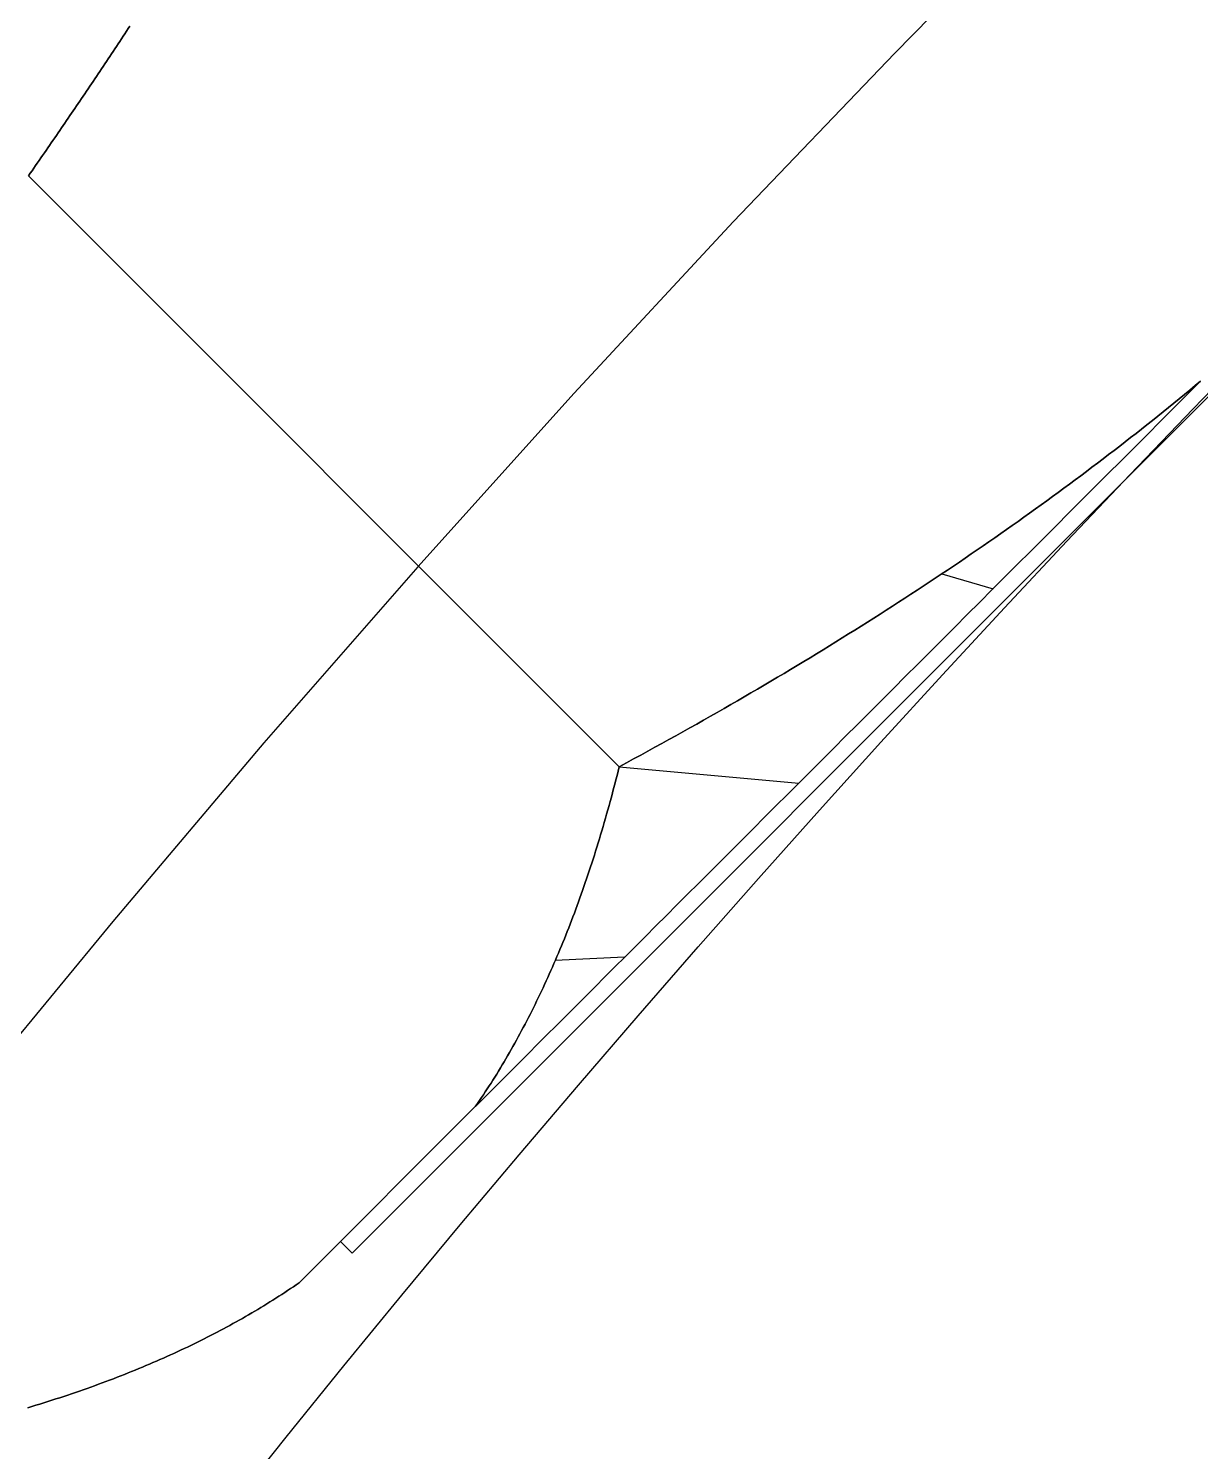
# Model space of a CAD drawing. Extents: x -89 to 228, y -109 to 52.
# Drawn here: x -38.637 to -34.904, y 30.371 to 34.904 of the extents above; entities that cross this region are included whole.
import ezdxf

# ---------------------------------------------------------------- set-up
doc = ezdxf.new("R2010")
doc.units = 0
doc.linetypes.add('DASHED', pattern=[19.05, 12.7, -6.35])
doc.layers.get('0').update_dxf_attribs({"linetype": 'CONTINUOUS'})

msp = doc.modelspace()

# ---------------------------------------------------------------- linework, layer by layer
at = {"color": 7, "linetype": 'CONTINUOUS'}
for p, q in [((-31.0029, 37.606), (-37.606, 31.0029)), ((-38.637, 34.4344, 5.1471), (-36.755, 32.5525, 5.1471)), ((-35.728, 33.1664, 5.1471), (-35.5643, 33.1193, 4.9127)), ((-36.755, 32.5525, -5.1471), (-36.1831, 32.5005, 4.5103)), ((-36.7382, 31.9454, 3.9544), (-36.959, 31.935, 4.1409)), ((-37.606, 31.0029), (-37.6434, 31.0402))]:
    msp.add_line(p, q, dxfattribs=at)
at = {"color": 7, "linetype": 'CONTINUOUS', "extrusion": (-0.612372, -0.612372, 0.5)}
for p, q in [((-38.637, 34.4344, 5.1471), (-36.755, 32.5525, 5.1471)), ((-37.2128, 31.4708, 3.2616), (-37.7746, 30.909, 1.8855))]:
    msp.add_line(p, q, dxfattribs=at)
at = {"color": 7, "linetype": 'CONTINUOUS', "extrusion": (-0.612372, -0.612372, -0.5)}
for p, q in [((-36.755, 32.5525, -5.1471), (-38.637, 34.4344, -5.1471)), ((-37.7746, 30.909, -1.8855), (-37.2128, 31.4708, -3.2616))]:
    msp.add_line(p, q, dxfattribs=at)
at = {"color": 7, "linetype": 'CONTINUOUS', "extrusion": (1.51e-14, 1.48e-14, -1)}
msp.add_line((-36.755, 32.5525, -5.1471), (-38.637, 34.4344, -5.1471), dxfattribs=at)
at = {"color": 7, "linetype": 'CONTINUOUS', "extrusion": (0.707107, -0.707107, 0)}
for p, q in [((-37.7746, 30.909, -1.8855), (-37.2128, 31.4708, -3.2616)), ((-37.2128, 31.4708, 3.2616), (-37.7746, 30.909, 1.8855))]:
    msp.add_line(p, q, dxfattribs=at)
at = {"color": 7}
for points in [[(-38.3137, 34.9111, -5.1471), (-38.3191, 34.903, -5.1471), (-38.3245, 34.8949, -5.1471), (-38.3299, 34.8868, -5.1471), (-38.3352, 34.8788, -5.1471), (-38.3406, 34.8707, -5.1471), (-38.346, 34.8626, -5.1471), (-38.3513, 34.8546, -5.1471), (-38.3567, 34.8465, -5.1471), (-38.362, 34.8385, -5.1471), (-38.3674, 34.8305, -5.1471), (-38.3727, 34.8225, -5.1471), (-38.3781, 34.8145, -5.1471), (-38.3834, 34.8065, -5.1471), (-38.3887, 34.7985, -5.1471), (-38.3941, 34.7906, -5.1471), (-38.3994, 34.7826, -5.1471), (-38.4047, 34.7747, -5.1471), (-38.41, 34.7667, -5.1471), (-38.4153, 34.7588, -5.1471), (-38.4206, 34.7509, -5.1471), (-38.4259, 34.743, -5.1471), (-38.4312, 34.7351, -5.1471), (-38.4365, 34.7273, -5.1471), (-38.4418, 34.7194, -5.1471), (-38.4471, 34.7115, -5.1471), (-38.4524, 34.7037, -5.1471), (-38.4576, 34.6959, -5.1471), (-38.4629, 34.6881, -5.1471), (-38.4682, 34.6803, -5.1471), (-38.4734, 34.6725, -5.1471), (-38.4787, 34.6647, -5.1471), (-38.484, 34.657, -5.1471), (-38.4892, 34.6492, -5.1471), (-38.4945, 34.6415, -5.1471), (-38.4997, 34.6337, -5.1471), (-38.505, 34.626, -5.1471), (-38.5103, 34.6182, -5.1471), (-38.5157, 34.6103, -5.1471), (-38.521, 34.6025, -5.1471), (-38.5264, 34.5947, -5.1471), (-38.5318, 34.5868, -5.1471), (-38.5371, 34.5789, -5.1471), (-38.5426, 34.571, -5.1471), (-38.548, 34.5631, -5.1471), (-38.5534, 34.5551, -5.1471), (-38.5589, 34.5472, -5.1471), (-38.5644, 34.5392, -5.1471), (-38.5699, 34.5312, -5.1471), (-38.5754, 34.5232, -5.1471), (-38.5809, 34.5152, -5.1471), (-38.5864, 34.5072, -5.1471), (-38.592, 34.4992, -5.1471), (-38.5976, 34.4911, -5.1471), (-38.6031, 34.4831, -5.1471), (-38.6088, 34.475, -5.1471), (-38.6144, 34.4669, -5.1471), (-38.62, 34.4588, -5.1471), (-38.6256, 34.4507, -5.1471), (-38.6313, 34.4426, -5.1471), (-38.637, 34.4344, -5.1471)], [(-38.637, 34.4344, 5.1471), (-38.6313, 34.4426, 5.1471), (-38.6256, 34.4507, 5.1471), (-38.62, 34.4588, 5.1471), (-38.6144, 34.4669, 5.1471), (-38.6088, 34.475, 5.1471), (-38.6031, 34.4831, 5.1471), (-38.5976, 34.4911, 5.1471), (-38.592, 34.4992, 5.1471), (-38.5864, 34.5072, 5.1471), (-38.5809, 34.5152, 5.1471), (-38.5754, 34.5232, 5.1471), (-38.5699, 34.5312, 5.1471), (-38.5644, 34.5392, 5.1471), (-38.5589, 34.5472, 5.1471), (-38.5534, 34.5551, 5.1471), (-38.548, 34.5631, 5.1471), (-38.5426, 34.571, 5.1471), (-38.5371, 34.5789, 5.1471), (-38.5318, 34.5868, 5.1471), (-38.5264, 34.5947, 5.1471), (-38.521, 34.6025, 5.1471), (-38.5157, 34.6103, 5.1471), (-38.5103, 34.6182, 5.1471), (-38.505, 34.626, 5.1471), (-38.4997, 34.6337, 5.1471), (-38.4945, 34.6415, 5.1471), (-38.4892, 34.6492, 5.1471), (-38.484, 34.657, 5.1471), (-38.4787, 34.6647, 5.1471), (-38.4734, 34.6725, 5.1471), (-38.4682, 34.6803, 5.1471), (-38.4629, 34.6881, 5.1471), (-38.4576, 34.6959, 5.1471), (-38.4524, 34.7037, 5.1471), (-38.4471, 34.7115, 5.1471), (-38.4418, 34.7194, 5.1471), (-38.4365, 34.7273, 5.1471), (-38.4312, 34.7351, 5.1471), (-38.4259, 34.743, 5.1471), (-38.4206, 34.7509, 5.1471), (-38.4153, 34.7588, 5.1471), (-38.41, 34.7667, 5.1471), (-38.4047, 34.7747, 5.1471), (-38.3994, 34.7826, 5.1471), (-38.3941, 34.7906, 5.1471), (-38.3887, 34.7985, 5.1471), (-38.3834, 34.8065, 5.1471), (-38.3781, 34.8145, 5.1471), (-38.3727, 34.8225, 5.1471), (-38.3674, 34.8305, 5.1471), (-38.362, 34.8385, 5.1471), (-38.3567, 34.8465, 5.1471), (-38.3513, 34.8546, 5.1471), (-38.346, 34.8626, 5.1471), (-38.3406, 34.8707, 5.1471), (-38.3352, 34.8788, 5.1471), (-38.3299, 34.8868, 5.1471), (-38.3245, 34.8949, 5.1471), (-38.3191, 34.903, 5.1471), (-38.3137, 34.9111, 5.1471)], [(-36.755, 32.5525, -5.1471), (-36.7322, 32.5648, -5.1471), (-36.7094, 32.5771, -5.1471), (-36.6868, 32.5895, -5.1471), (-36.6642, 32.6018, -5.1471), (-36.6417, 32.6142, -5.1471), (-36.6193, 32.6265, -5.1471), (-36.5969, 32.6389, -5.1471), (-36.5747, 32.6512, -5.1471), (-36.5526, 32.6636, -5.1471), (-36.5305, 32.6759, -5.1471), (-36.5085, 32.6883, -5.1471), (-36.4866, 32.7007, -5.1471), (-36.4648, 32.7131, -5.1471), (-36.4431, 32.7255, -5.1471), (-36.4214, 32.7378, -5.1471), (-36.3998, 32.7503, -5.1471), (-36.3783, 32.7627, -5.1471), (-36.3569, 32.7751, -5.1471), (-36.3356, 32.7875, -5.1471), (-36.3143, 32.7999, -5.1471), (-36.2932, 32.8124, -5.1471), (-36.2721, 32.8248, -5.1471), (-36.251, 32.8373, -5.1471), (-36.2301, 32.8498, -5.1471), (-36.2092, 32.8622, -5.1471), (-36.1884, 32.8747, -5.1471), (-36.1677, 32.8872, -5.1471), (-36.147, 32.8997, -5.1471), (-36.1264, 32.9123, -5.1471), (-36.1059, 32.9248, -5.1471), (-36.0855, 32.9373, -5.1471), (-36.0651, 32.9499, -5.1471), (-36.0448, 32.9625, -5.1471), (-36.0246, 32.9751, -5.1471), (-36.0045, 32.9877, -5.1471), (-35.9844, 33.0003, -5.1471), (-35.9644, 33.0129, -5.1471), (-35.9444, 33.0255, -5.1471), (-35.9245, 33.0382, -5.1471), (-35.9047, 33.0508, -5.1471), (-35.885, 33.0635, -5.1471), (-35.8653, 33.0762, -5.1471), (-35.8457, 33.0889, -5.1471), (-35.8261, 33.1017, -5.1471), (-35.8066, 33.1144, -5.1471), (-35.7872, 33.1272, -5.1471), (-35.7678, 33.1399, -5.1471), (-35.7485, 33.1527, -5.1471), (-35.7293, 33.1656, -5.1471), (-35.7101, 33.1784, -5.1471), (-35.691, 33.1912, -5.1471), (-35.6719, 33.2041, -5.1471), (-35.653, 33.217, -5.1471), (-35.634, 33.2299, -5.1471), (-35.6151, 33.2428, -5.1471), (-35.5963, 33.2558, -5.1471), (-35.5776, 33.2687, -5.1471), (-35.5589, 33.2817, -5.1471), (-35.5402, 33.2947, -5.1471), (-35.5216, 33.3078, -5.1471), (-35.5031, 33.3208, -5.1471), (-35.4846, 33.3339, -5.1471), (-35.4662, 33.347, -5.1471), (-35.4479, 33.3601, -5.1471), (-35.4296, 33.3732, -5.1471), (-35.4113, 33.3864, -5.1471), (-35.3931, 33.3996, -5.1471), (-35.375, 33.4128, -5.1471), (-35.3569, 33.426, -5.1471), (-35.3388, 33.4393, -5.1471), (-35.3208, 33.4526, -5.1471), (-35.3029, 33.4659, -5.1471), (-35.285, 33.4792, -5.1471), (-35.2672, 33.4926, -5.1471), (-35.2494, 33.506, -5.1471), (-35.2317, 33.5194, -5.1471), (-35.214, 33.5329, -5.1471), (-35.1963, 33.5463, -5.1471), (-35.1787, 33.5598, -5.1471), (-35.1612, 33.5734, -5.1471), (-35.1437, 33.5869, -5.1471), (-35.1263, 33.6005, -5.1471), (-35.1089, 33.6141, -5.1471), (-35.0915, 33.6278, -5.1471), (-35.0742, 33.6415, -5.1471), (-35.057, 33.6552, -5.1471), (-35.0397, 33.6689, -5.1471), (-35.0226, 33.6827, -5.1471), (-35.0054, 33.6965, -5.1471), (-34.9884, 33.7103, -5.1471), (-34.9713, 33.7242, -5.1471), (-34.9543, 33.7381, -5.1471), (-34.9374, 33.752, -5.1471), (-34.9205, 33.766, -5.1471), (-34.9036, 33.78, -5.1471)], [(-34.9036, 33.78, 5.1471), (-34.9205, 33.766, 5.1471), (-34.9374, 33.752, 5.1471), (-34.9543, 33.7381, 5.1471), (-34.9713, 33.7242, 5.1471), (-34.9884, 33.7103, 5.1471), (-35.0054, 33.6965, 5.1471), (-35.0226, 33.6827, 5.1471), (-35.0397, 33.6689, 5.1471), (-35.057, 33.6552, 5.1471), (-35.0742, 33.6415, 5.1471), (-35.0915, 33.6278, 5.1471), (-35.1089, 33.6141, 5.1471), (-35.1263, 33.6005, 5.1471), (-35.1437, 33.5869, 5.1471), (-35.1612, 33.5734, 5.1471), (-35.1787, 33.5598, 5.1471), (-35.1963, 33.5463, 5.1471), (-35.214, 33.5329, 5.1471), (-35.2317, 33.5194, 5.1471), (-35.2494, 33.506, 5.1471), (-35.2672, 33.4926, 5.1471), (-35.285, 33.4792, 5.1471), (-35.3029, 33.4659, 5.1471), (-35.3208, 33.4526, 5.1471), (-35.3388, 33.4393, 5.1471), (-35.3569, 33.426, 5.1471), (-35.375, 33.4128, 5.1471), (-35.3931, 33.3996, 5.1471), (-35.4113, 33.3864, 5.1471), (-35.4296, 33.3732, 5.1471), (-35.4479, 33.3601, 5.1471), (-35.4662, 33.347, 5.1471), (-35.4846, 33.3339, 5.1471), (-35.5031, 33.3208, 5.1471), (-35.5216, 33.3078, 5.1471), (-35.5402, 33.2947, 5.1471), (-35.5589, 33.2817, 5.1471), (-35.5776, 33.2687, 5.1471), (-35.5963, 33.2558, 5.1471), (-35.6151, 33.2428, 5.1471), (-35.634, 33.2299, 5.1471), (-35.653, 33.217, 5.1471), (-35.6719, 33.2041, 5.1471), (-35.691, 33.1912, 5.1471), (-35.7101, 33.1784, 5.1471), (-35.7293, 33.1656, 5.1471), (-35.7485, 33.1527, 5.1471), (-35.7678, 33.1399, 5.1471), (-35.7872, 33.1272, 5.1471), (-35.8066, 33.1144, 5.1471), (-35.8261, 33.1017, 5.1471), (-35.8457, 33.0889, 5.1471), (-35.8653, 33.0762, 5.1471), (-35.885, 33.0635, 5.1471), (-35.9047, 33.0508, 5.1471), (-35.9245, 33.0382, 5.1471), (-35.9444, 33.0255, 5.1471), (-35.9644, 33.0129, 5.1471), (-35.9844, 33.0003, 5.1471), (-36.0045, 32.9877, 5.1471), (-36.0246, 32.9751, 5.1471), (-36.0448, 32.9625, 5.1471), (-36.0651, 32.9499, 5.1471), (-36.0855, 32.9373, 5.1471), (-36.1059, 32.9248, 5.1471), (-36.1264, 32.9123, 5.1471), (-36.147, 32.8997, 5.1471), (-36.1677, 32.8872, 5.1471), (-36.1884, 32.8747, 5.1471), (-36.2092, 32.8622, 5.1471), (-36.2301, 32.8498, 5.1471), (-36.251, 32.8373, 5.1471), (-36.2721, 32.8248, 5.1471), (-36.2932, 32.8124, 5.1471), (-36.3143, 32.7999, 5.1471), (-36.3356, 32.7875, 5.1471), (-36.3569, 32.7751, 5.1471), (-36.3783, 32.7627, 5.1471), (-36.3998, 32.7503, 5.1471), (-36.4214, 32.7378, 5.1471), (-36.4431, 32.7255, 5.1471), (-36.4648, 32.7131, 5.1471), (-36.4866, 32.7007, 5.1471), (-36.5085, 32.6883, 5.1471), (-36.5305, 32.6759, 5.1471), (-36.5526, 32.6636, 5.1471), (-36.5747, 32.6512, 5.1471), (-36.5969, 32.6389, 5.1471), (-36.6193, 32.6265, 5.1471), (-36.6417, 32.6142, 5.1471), (-36.6642, 32.6018, 5.1471), (-36.6868, 32.5895, 5.1471), (-36.7094, 32.5771, 5.1471), (-36.7322, 32.5648, 5.1471), (-36.755, 32.5525, 5.1471)], [(-36.755, 32.5525, 5.1471), (-36.7586, 32.5384, 5.1255), (-36.7621, 32.5244, 5.104), (-36.7657, 32.5105, 5.0826), (-36.7693, 32.4967, 5.0612), (-36.773, 32.4829, 5.0399), (-36.7766, 32.4692, 5.0186), (-36.7803, 32.4555, 4.9973), (-36.784, 32.4419, 4.9762), (-36.7877, 32.4284, 4.955), (-36.7915, 32.4149, 4.934), (-36.7953, 32.4015, 4.9129), (-36.7991, 32.3882, 4.8919), (-36.8029, 32.3749, 4.871), (-36.8068, 32.3617, 4.8501), (-36.8107, 32.3486, 4.8292), (-36.8146, 32.3355, 4.8084), (-36.8185, 32.3225, 4.7877), (-36.8225, 32.3095, 4.7669), (-36.8264, 32.2967, 4.7463), (-36.8305, 32.2838, 4.7256), (-36.8345, 32.271, 4.7051), (-36.8386, 32.2583, 4.6845), (-36.8426, 32.2457, 4.664), (-36.8468, 32.2331, 4.6435), (-36.8509, 32.2205, 4.6231), (-36.8551, 32.2081, 4.6027), (-36.8593, 32.1956, 4.5824), (-36.8635, 32.1833, 4.5621), (-36.8677, 32.171, 4.5418), (-36.872, 32.1587, 4.5216), (-36.8763, 32.1465, 4.5014), (-36.8806, 32.1344, 4.4812), (-36.885, 32.1223, 4.4611), (-36.8894, 32.1103, 4.441), (-36.8938, 32.0983, 4.4209), (-36.8982, 32.0864, 4.4009), (-36.9027, 32.0746, 4.3809), (-36.9072, 32.0628, 4.361), (-36.9117, 32.051, 4.3411), (-36.9162, 32.0393, 4.3212), (-36.9208, 32.0277, 4.3013), (-36.9254, 32.0161, 4.2815), (-36.93, 32.0046, 4.2617), (-36.9347, 31.9931, 4.2419), (-36.9394, 31.9816, 4.2222), (-36.9441, 31.9703, 4.2024), (-36.9488, 31.9589, 4.1828), (-36.9536, 31.9477, 4.1631), (-36.9584, 31.9364, 4.1435), (-36.9632, 31.9253, 4.1239), (-36.9681, 31.9141, 4.1043), (-36.973, 31.9031, 4.0848), (-36.9779, 31.892, 4.0652), (-36.9828, 31.8811, 4.0457), (-36.9878, 31.8701, 4.0263), (-36.9928, 31.8593, 4.0068), (-36.9979, 31.8484, 3.9874), (-37.0029, 31.8377, 3.968), (-37.008, 31.8269, 3.9486), (-37.0132, 31.8163, 3.9293), (-37.0183, 31.8056, 3.9099), (-37.0235, 31.795, 3.8906), (-37.0287, 31.7845, 3.8713), (-37.034, 31.774, 3.852), (-37.0392, 31.7636, 3.8328), (-37.0445, 31.7532, 3.8135), (-37.0499, 31.7428, 3.7943), (-37.0553, 31.7325, 3.7751), (-37.0607, 31.7222, 3.7559), (-37.0661, 31.712, 3.7367), (-37.0716, 31.7019, 3.7176), (-37.0771, 31.6917, 3.6984), (-37.0826, 31.6817, 3.6793), (-37.0882, 31.6716, 3.6602), (-37.0938, 31.6616, 3.6411), (-37.0994, 31.6517, 3.6221), (-37.1051, 31.6418, 3.603), (-37.1108, 31.6319, 3.5839), (-37.1165, 31.6221, 3.5649), (-37.1222, 31.6123, 3.5459), (-37.128, 31.6026, 3.5269), (-37.1339, 31.5929, 3.5078), (-37.1397, 31.5833, 3.4889), (-37.1456, 31.5737, 3.4699), (-37.1516, 31.5641, 3.4509), (-37.1575, 31.5546, 3.4319), (-37.1635, 31.5451, 3.413), (-37.1696, 31.5357, 3.394), (-37.1756, 31.5263, 3.3751), (-37.1818, 31.5169, 3.3562), (-37.1879, 31.5076, 3.3372), (-37.1941, 31.4984, 3.3183), (-37.2003, 31.4891, 3.2994), (-37.2065, 31.4799, 3.2805), (-37.2128, 31.4708, 3.2616)], [(-37.2128, 31.4708, -3.2616), (-37.2065, 31.4799, -3.2805), (-37.2003, 31.4891, -3.2994), (-37.1941, 31.4984, -3.3183), (-37.1879, 31.5076, -3.3372), (-37.1818, 31.5169, -3.3562), (-37.1756, 31.5263, -3.3751), (-37.1696, 31.5357, -3.394), (-37.1635, 31.5451, -3.413), (-37.1575, 31.5546, -3.4319), (-37.1516, 31.5641, -3.4509), (-37.1456, 31.5737, -3.4699), (-37.1397, 31.5833, -3.4889), (-37.1339, 31.5929, -3.5078), (-37.128, 31.6026, -3.5269), (-37.1222, 31.6123, -3.5459), (-37.1165, 31.6221, -3.5649), (-37.1108, 31.6319, -3.5839), (-37.1051, 31.6418, -3.603), (-37.0994, 31.6517, -3.6221), (-37.0938, 31.6616, -3.6411), (-37.0882, 31.6716, -3.6602), (-37.0826, 31.6817, -3.6793), (-37.0771, 31.6917, -3.6984), (-37.0716, 31.7019, -3.7176), (-37.0661, 31.712, -3.7367), (-37.0607, 31.7222, -3.7559), (-37.0553, 31.7325, -3.7751), (-37.0499, 31.7428, -3.7943), (-37.0445, 31.7532, -3.8135), (-37.0392, 31.7636, -3.8328), (-37.034, 31.774, -3.852), (-37.0287, 31.7845, -3.8713), (-37.0235, 31.795, -3.8906), (-37.0183, 31.8056, -3.9099), (-37.0132, 31.8163, -3.9293), (-37.008, 31.8269, -3.9486), (-37.0029, 31.8377, -3.968), (-36.9979, 31.8484, -3.9874), (-36.9928, 31.8593, -4.0068), (-36.9878, 31.8701, -4.0263), (-36.9828, 31.8811, -4.0457), (-36.9779, 31.892, -4.0652), (-36.973, 31.9031, -4.0848), (-36.9681, 31.9141, -4.1043), (-36.9632, 31.9253, -4.1239), (-36.9584, 31.9364, -4.1435), (-36.9536, 31.9477, -4.1631), (-36.9488, 31.9589, -4.1828), (-36.9441, 31.9703, -4.2024), (-36.9394, 31.9816, -4.2222), (-36.9347, 31.9931, -4.2419), (-36.93, 32.0046, -4.2617), (-36.9254, 32.0161, -4.2815), (-36.9208, 32.0277, -4.3013), (-36.9162, 32.0393, -4.3212), (-36.9117, 32.051, -4.3411), (-36.9072, 32.0628, -4.361), (-36.9027, 32.0746, -4.3809), (-36.8982, 32.0864, -4.4009), (-36.8938, 32.0983, -4.4209), (-36.8894, 32.1103, -4.441), (-36.885, 32.1223, -4.4611), (-36.8806, 32.1344, -4.4812), (-36.8763, 32.1465, -4.5014), (-36.872, 32.1587, -4.5216), (-36.8677, 32.171, -4.5418), (-36.8635, 32.1833, -4.5621), (-36.8593, 32.1956, -4.5824), (-36.8551, 32.2081, -4.6027), (-36.8509, 32.2205, -4.6231), (-36.8468, 32.2331, -4.6435), (-36.8426, 32.2457, -4.664), (-36.8386, 32.2583, -4.6845), (-36.8345, 32.271, -4.7051), (-36.8305, 32.2838, -4.7256), (-36.8264, 32.2967, -4.7463), (-36.8225, 32.3095, -4.7669), (-36.8185, 32.3225, -4.7877), (-36.8146, 32.3355, -4.8084), (-36.8107, 32.3486, -4.8292), (-36.8068, 32.3617, -4.8501), (-36.8029, 32.3749, -4.871), (-36.7991, 32.3882, -4.8919), (-36.7953, 32.4015, -4.9129), (-36.7915, 32.4149, -4.934), (-36.7877, 32.4284, -4.955), (-36.784, 32.4419, -4.9762), (-36.7803, 32.4555, -4.9973), (-36.7766, 32.4692, -5.0186), (-36.773, 32.4829, -5.0399), (-36.7693, 32.4967, -5.0612), (-36.7657, 32.5105, -5.0826), (-36.7621, 32.5244, -5.104), (-36.7586, 32.5384, -5.1255), (-36.755, 32.5525, -5.1471)], [(-37.7746, 30.909, 1.8855), (-37.7838, 30.9027, 1.8666), (-37.793, 30.8964, 1.8477), (-37.8022, 30.8902, 1.8287), (-37.8115, 30.8841, 1.8098), (-37.8208, 30.8779, 1.7909), (-37.8301, 30.8718, 1.772), (-37.8395, 30.8657, 1.753), (-37.8489, 30.8597, 1.7341), (-37.8584, 30.8537, 1.7151), (-37.8679, 30.8477, 1.6962), (-37.8775, 30.8418, 1.6772), (-37.8871, 30.8359, 1.6582), (-37.8967, 30.83, 1.6392), (-37.9064, 30.8242, 1.6202), (-37.9162, 30.8184, 1.6012), (-37.9259, 30.8127, 1.5822), (-37.9358, 30.8069, 1.5631), (-37.9456, 30.8012, 1.5441), (-37.9555, 30.7956, 1.525), (-37.9655, 30.7899, 1.5059), (-37.9755, 30.7843, 1.4868), (-37.9855, 30.7788, 1.4677), (-37.9956, 30.7732, 1.4486), (-38.0057, 30.7677, 1.4295), (-38.0159, 30.7623, 1.4103), (-38.0261, 30.7568, 1.3912), (-38.0363, 30.7514, 1.372), (-38.0466, 30.7461, 1.3528), (-38.057, 30.7407, 1.3335), (-38.0674, 30.7354, 1.3143), (-38.0778, 30.7301, 1.295), (-38.0883, 30.7249, 1.2758), (-38.0989, 30.7197, 1.2565), (-38.1095, 30.7145, 1.2371), (-38.1201, 30.7093, 1.2178), (-38.1308, 30.7042, 1.1985), (-38.1415, 30.6991, 1.1791), (-38.1523, 30.694, 1.1597), (-38.1631, 30.689, 1.1402), (-38.174, 30.684, 1.1208), (-38.1849, 30.679, 1.1013), (-38.1959, 30.6741, 1.0818), (-38.2069, 30.6692, 1.0623), (-38.218, 30.6643, 1.0427), (-38.2291, 30.6594, 1.0232), (-38.2403, 30.6546, 1.0036), (-38.2515, 30.6498, 0.9839), (-38.2628, 30.645, 0.9643), (-38.2741, 30.6403, 0.9446), (-38.2855, 30.6355, 0.9249), (-38.2969, 30.6309, 0.9052), (-38.3084, 30.6262, 0.8854), (-38.3199, 30.6216, 0.8656), (-38.3315, 30.617, 0.8458), (-38.3432, 30.6124, 0.8259), (-38.3549, 30.6078, 0.806), (-38.3666, 30.6033, 0.7861), (-38.3784, 30.5988, 0.7661), (-38.3903, 30.5944, 0.7461), (-38.4022, 30.5899, 0.7261), (-38.4141, 30.5855, 0.7061), (-38.4262, 30.5811, 0.686), (-38.4382, 30.5768, 0.6659), (-38.4504, 30.5725, 0.6457), (-38.4626, 30.5682, 0.6255), (-38.4748, 30.5639, 0.6053), (-38.4871, 30.5596, 0.585), (-38.4995, 30.5554, 0.5647), (-38.5119, 30.5512, 0.5443), (-38.5244, 30.5471, 0.5239), (-38.5369, 30.5429, 0.5035), (-38.5495, 30.5388, 0.4831), (-38.5622, 30.5347, 0.4625), (-38.5749, 30.5307, 0.442), (-38.5877, 30.5266, 0.4214), (-38.6005, 30.5226, 0.4008), (-38.6134, 30.5186, 0.3801), (-38.6263, 30.5147, 0.3594), (-38.6394, 30.5107, 0.3386)], [(-38.6394, 30.5107, -0.3386), (-38.6263, 30.5147, -0.3594), (-38.6134, 30.5186, -0.3801), (-38.6005, 30.5226, -0.4008), (-38.5877, 30.5266, -0.4214), (-38.5749, 30.5307, -0.442), (-38.5622, 30.5347, -0.4625), (-38.5495, 30.5388, -0.4831), (-38.5369, 30.5429, -0.5035), (-38.5244, 30.5471, -0.5239), (-38.5119, 30.5512, -0.5443), (-38.4995, 30.5554, -0.5647), (-38.4871, 30.5596, -0.585), (-38.4748, 30.5639, -0.6053), (-38.4626, 30.5682, -0.6255), (-38.4504, 30.5725, -0.6457), (-38.4382, 30.5768, -0.6659), (-38.4262, 30.5811, -0.686), (-38.4141, 30.5855, -0.7061), (-38.4022, 30.5899, -0.7261), (-38.3903, 30.5944, -0.7461), (-38.3784, 30.5988, -0.7661), (-38.3666, 30.6033, -0.7861), (-38.3549, 30.6078, -0.806), (-38.3432, 30.6124, -0.8259), (-38.3315, 30.617, -0.8458), (-38.3199, 30.6216, -0.8656), (-38.3084, 30.6262, -0.8854), (-38.2969, 30.6309, -0.9052), (-38.2855, 30.6355, -0.9249), (-38.2741, 30.6403, -0.9446), (-38.2628, 30.645, -0.9643), (-38.2515, 30.6498, -0.9839), (-38.2403, 30.6546, -1.0036), (-38.2291, 30.6594, -1.0232), (-38.218, 30.6643, -1.0427), (-38.2069, 30.6692, -1.0623), (-38.1959, 30.6741, -1.0818), (-38.1849, 30.679, -1.1013), (-38.174, 30.684, -1.1208), (-38.1631, 30.689, -1.1402), (-38.1523, 30.694, -1.1597), (-38.1415, 30.6991, -1.1791), (-38.1308, 30.7042, -1.1985), (-38.1201, 30.7093, -1.2178), (-38.1095, 30.7145, -1.2371), (-38.0989, 30.7197, -1.2565), (-38.0883, 30.7249, -1.2758), (-38.0778, 30.7301, -1.295), (-38.0674, 30.7354, -1.3143), (-38.057, 30.7407, -1.3335), (-38.0466, 30.7461, -1.3528), (-38.0363, 30.7514, -1.372), (-38.0261, 30.7568, -1.3912), (-38.0159, 30.7623, -1.4103), (-38.0057, 30.7677, -1.4295), (-37.9956, 30.7732, -1.4486), (-37.9855, 30.7788, -1.4677), (-37.9755, 30.7843, -1.4868), (-37.9655, 30.7899, -1.5059), (-37.9555, 30.7956, -1.525), (-37.9456, 30.8012, -1.5441), (-37.9358, 30.8069, -1.5631), (-37.9259, 30.8127, -1.5822), (-37.9162, 30.8184, -1.6012), (-37.9064, 30.8242, -1.6202), (-37.8967, 30.83, -1.6392), (-37.8871, 30.8359, -1.6582), (-37.8775, 30.8418, -1.6772), (-37.8679, 30.8477, -1.6962), (-37.8584, 30.8537, -1.7151), (-37.8489, 30.8597, -1.7341), (-37.8395, 30.8657, -1.753), (-37.8301, 30.8718, -1.772), (-37.8208, 30.8779, -1.7909), (-37.8115, 30.8841, -1.8098), (-37.8022, 30.8902, -1.8287), (-37.793, 30.8964, -1.8477), (-37.7838, 30.9027, -1.8666), (-37.7746, 30.909, -1.8855)]]:
    msp.add_polyline3d(points, dxfattribs=at)
at = {"color": 7, "linetype": 'CONTINUOUS'}
for radius in [48.5294, 36.133]:
    msp.add_circle((0, 0), radius, dxfattribs=at)
for radius, start, end in [(50, 141.82667, 128.17333), (41.1765, 90, 270), (39.7059, 90, 270)]:
    msp.add_arc((0, 0), radius, start, end, dxfattribs=at)
at = {"color": 3, "linetype": 'DASHED'}
msp.add_arc((0, 0), 50, 128.17333, 141.82667, dxfattribs=at)
at = {"color": 7, "linetype": 'CONTINUOUS', "extrusion": (0.707107, -0.707107, 0)}
msp.add_arc((0, 0, -48.5666), 5.208, 98.7749, 141.2251, dxfattribs=at)

doc.saveas('drawing.dxf')
